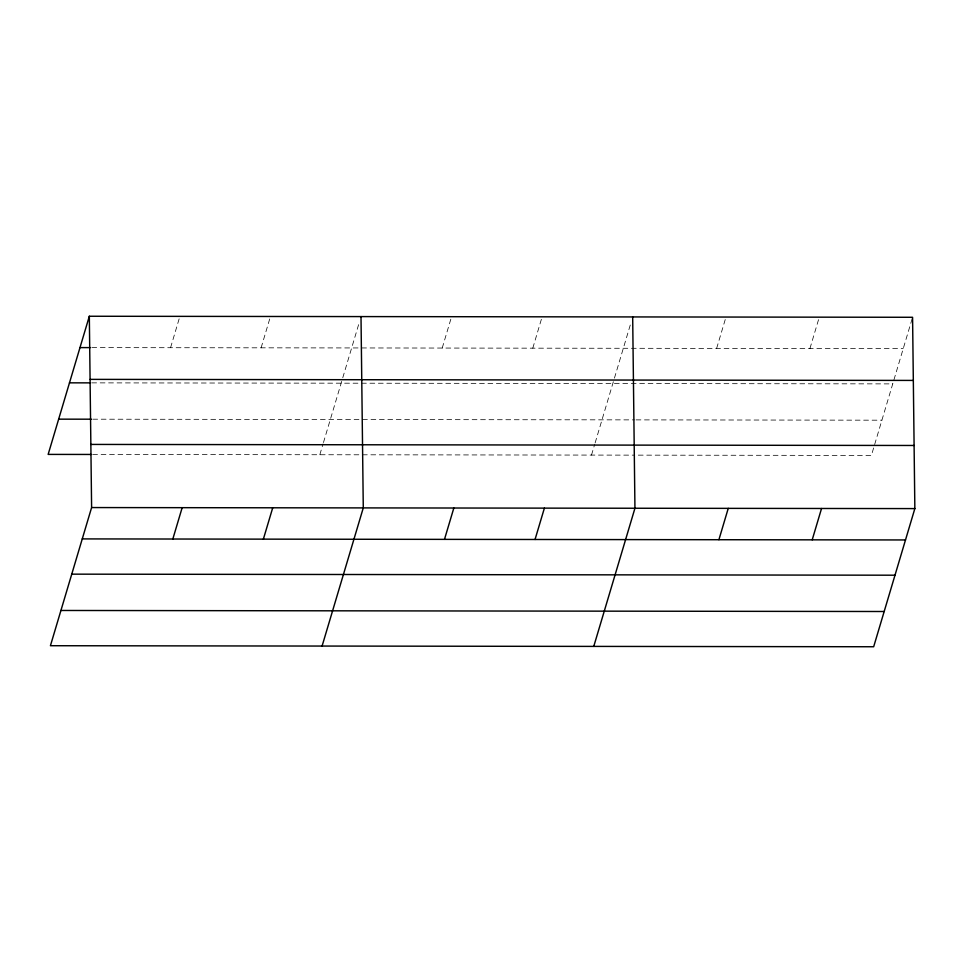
<?xml version="1.0" encoding="UTF-8"?>
<svg xmlns="http://www.w3.org/2000/svg" width="963" height="963" viewBox="0 0 963 963"><rect width="100%" height="100%" fill="white"/><g stroke="black" fill="none" stroke-linecap="round" stroke-linejoin="round"><path stroke-width="0.72" stroke-dasharray="4.82 3.61" d="M170.547 347.715L179.888 316.358M261.105 347.824L270.447 316.478M319.824 454.741L323.05 443.895M323.46 442.547L342.371 379.121M342.768 377.761L358.886 323.712M442.222 348.052L451.563 316.707M532.78 348.173L542.121 316.815M591.487 455.09L594.725 444.244M595.134 442.884L614.033 379.458M614.442 378.11L630.548 324.062M716.628 348.401L725.982 317.056M809.931 348.522L819.284 317.164M912.154 318.717L871.395 455.439L635.917 455.138M91.87 347.607L903.234 348.642M91.75 382.865L892.725 383.888M92.797 419.194L634.581 419.88M636.062 419.88L881.903 420.193M92.689 454.452L634.436 455.138"/><path stroke-width="1.44" d="M89.33 316.249L91.605 507.561L50.425 645.716L873.67 646.751L914.85 508.596L912.575 317.284L89.33 316.249L48.15 454.404L91.196 454.452M172.822 539.027L182.163 507.67M263.368 539.136L272.722 507.79M322.087 646.053L363.28 507.898L361.005 316.586M444.485 539.364L453.838 508.019M535.043 539.485L544.396 508.127M593.762 646.402L634.942 508.247L632.679 316.935M718.904 539.713L728.245 508.368M812.206 539.834L821.547 508.488M79.989 347.595L90.378 347.607M90.089 379.374L913.333 380.421M69.48 382.841L90.269 382.865M58.659 419.158L91.316 419.194M90.859 444.425L914.104 445.472M91.605 507.561L914.85 508.596M82.264 538.907L905.509 539.954M71.756 574.153L895 575.2M60.922 610.47L884.166 611.505"/></g></svg>
